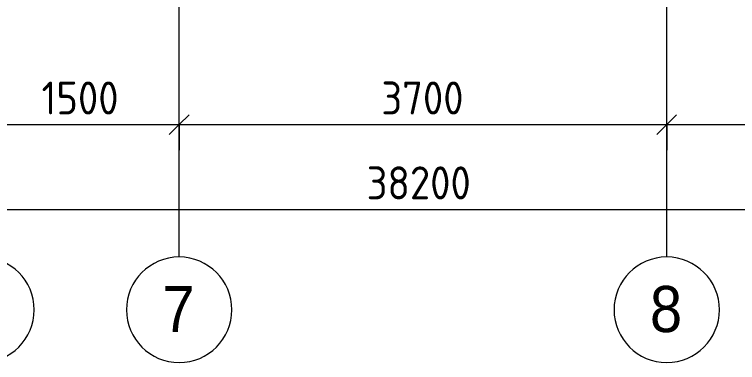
# Model space of a CAD drawing. Header units: millimetres. Extents: x -5426 to 189269, y -8553 to 29000.
# Drawn here: x 17260 to 22747, y -2960 to -322 of the extents above; entities that cross this region are included whole.
import ezdxf

# ---------------------------------------------------------------- set-up
doc = ezdxf.new("R2010")
doc.units = ezdxf.units.MM
for name, color, linetype, lineweight in [('A-ANNO-DIMS', 7, 'Continuous', 9), ('A-ANNO-DIMS-100', 7, 'Continuous', 9), ('Оси', 7, 'Continuous', 9), ('Оси-1', 7, 'Continuous', 20)]:
    doc.layers.add(name, color=color, linetype=linetype, lineweight=lineweight)
doc.styles.add('Arial', font='arial.ttf', dxfattribs={"width": 0.9, "height": 350})
doc.styles.add('ISOCPEUR', font='isocpeur.ttf', dxfattribs={"width": 0.9, "height": 250})
doc.dimstyles.new('ISO-2_5_0_9К_БОЛЬШОЙ', dxfattribs={"dimscale": 304.8, "dimtxt": 248.995294, "dimasz": 0.492126, "dimexe": 0.393701, "dimexo": 0.984252, "dimgap": 0, "dimtad": 1, "dimdec": 0, "dimrnd": 10, "dimzin": 0, "dimdsep": 46, "dimtxsty": 'ISOCPEUR', "dimblk1": 'OBLIQUE', "dimblk2": 'OBLIQUE', "dimsah": 1, "dimcen": 0.09, "dimdle": 0.393701, "dimazin": 0, "dimtfac": 1, "dimtdec": 4, "dimtix": 1, "dimtmove": 2, "dimatfit": 3, "dimfxl": 1, "dimtvp": 1, "dimtolj": 1, "dimtzin": 0, "dimarcsym": 2})
doc.dimstyles.new('ISO-2_5_0_9К_БОЛЬШОЙ_1', dxfattribs={"dimscale": 304.8, "dimtxt": 248.995294, "dimasz": 0.492126, "dimexe": 0.393701, "dimexo": 0.984252, "dimgap": 0, "dimtad": 1, "dimdec": 0, "dimrnd": 10, "dimzin": 0, "dimdsep": 46, "dimtxsty": 'ISOCPEUR', "dimblk1": 'OBLIQUE', "dimblk2": 'OBLIQUE', "dimsah": 1, "dimcen": 0.09, "dimdle": 0.393701, "dimazin": 0, "dimtfac": 1, "dimtdec": 4, "dimtix": 1, "dimtmove": 0, "dimatfit": 3, "dimfxl": 1, "dimtvp": 1, "dimtolj": 1, "dimtzin": 0, "dimarcsym": 2})

# ---------------------------------------------------------------- blocks, each defined once
blk = doc.blocks.new('Ось сетки - D8-29747960-План отделки стен 3 этажа в осях 1-12')
at = {"layer": 'Оси-1'}
for start, end in [(360, 180), (180, 360)]:
    blk.add_arc((0, 0), 4, start, end, dxfattribs=at)
blk = doc.blocks.new('DIMBLOCK7-План отделки стен 3 этажа в осях 1-12')
at = {"layer": 'A-ANNO-DIMS-100'}
for p, q in [((17010, -1350.4), (17010, -1036.5)), ((18510, -1350.4), (18510, -1036.5)), ((17010, -1156.5), (18510, -1156.5)), ((17010, -1156.5), (17010, -1350.4)), ((18510, -1156.5), (18510, -1350.4))]:
    blk.add_line(p, q, dxfattribs=at)
at = {"layer": 'A-ANNO-DIMS-100', "lineweight": 20}
for p, q in [((17010, -1156.5), (17085, -1081.5)), ((18510, -1156.5), (18585, -1081.5)), ((17010, -1156.5), (16935, -1231.5)), ((18510, -1156.5), (18435, -1231.5))]:
    blk.add_line(p, q, dxfattribs=at)
at = {"layer": 'A-ANNO-DIMS-100', "color": 0, "insert": (17465.5, -829.9), "char_height": 250, "width": 706.764, "attachment_point": 1, "line_spacing_factor": 1.149209, "style": 'ISOCPEUR'}
blk.add_mtext('1500', dxfattribs=at)
blk = doc.blocks.new('_Oblique')
at = {"color": 0, "linetype": 'ByBlock', "lineweight": -2}
blk.add_line((-0.5, -0.5), (0.5, 0.5), dxfattribs=at)
blk = doc.blocks.new('DIMBLOCK8-План отделки стен 3 этажа в осях 1-12')
at = {"layer": 'A-ANNO-DIMS-100'}
for p, q in [((18510, -1350.4), (18510, -1036.5)), ((22210, -1350.4), (22210, -1036.5)), ((18510, -1156.5), (22210, -1156.5)), ((18510, -1156.5), (18510, -1350.4)), ((22210, -1156.5), (22210, -1350.4))]:
    blk.add_line(p, q, dxfattribs=at)
at = {"layer": 'A-ANNO-DIMS-100', "lineweight": 20}
for p, q in [((18510, -1156.5), (18585, -1081.5)), ((22210, -1156.5), (22285, -1081.5)), ((18510, -1156.5), (18435, -1231.5)), ((22210, -1156.5), (22135, -1231.5))]:
    blk.add_line(p, q, dxfattribs=at)
at = {"layer": 'A-ANNO-DIMS-100', "color": 0, "insert": (20044, -829.9), "char_height": 250, "width": 758.478, "attachment_point": 1, "line_spacing_factor": 1.149209, "style": 'ISOCPEUR'}
blk.add_mtext('3700', dxfattribs=at)
blk = doc.blocks.new('DIMBLOCK9-План отделки стен 3 этажа в осях 1-12')
at = {"layer": 'A-ANNO-DIMS-100'}
for p, q in [((22210, -1350.4), (22210, -1036.5)), ((25910, -1350.4), (25910, -1036.5)), ((22210, -1156.5), (25910, -1156.5)), ((22210, -1156.5), (22210, -1350.4)), ((25910, -1156.5), (25910, -1350.4))]:
    blk.add_line(p, q, dxfattribs=at)
at = {"layer": 'A-ANNO-DIMS-100', "lineweight": 20}
for p, q in [((22210, -1156.5), (22285, -1081.5)), ((25910, -1156.5), (25985, -1081.5)), ((22210, -1156.5), (22135, -1231.5)), ((25910, -1156.5), (25835, -1231.5))]:
    blk.add_line(p, q, dxfattribs=at)
at = {"layer": 'A-ANNO-DIMS-100', "color": 0, "insert": (23744, -829.9), "char_height": 250, "width": 758.478, "attachment_point": 1, "line_spacing_factor": 1.149209, "style": 'ISOCPEUR'}
blk.add_mtext('3700', dxfattribs=at)
blk = doc.blocks.new('DIMBLOCK25-План отделки стен 3 этажа в осях 1-12')
at = {"layer": 'A-ANNO-DIMS-100'}
for p, q in [((110, -1994.1), (110, -1680.1)), ((38310, -1994.1), (38310, -1680.1)), ((-10, -1800.1), (38430, -1800.1)), ((110, -1800.1), (110, -1994.1)), ((38310, -1800.1), (38310, -1994.1))]:
    blk.add_line(p, q, dxfattribs=at)
at = {"layer": 'A-ANNO-DIMS-100', "lineweight": 20}
for p, q in [((110, -1800.1), (185, -1725.1)), ((38310, -1800.1), (38385, -1725.1)), ((110, -1800.1), (35, -1875.1)), ((38310, -1800.1), (38235, -1875.1))]:
    blk.add_line(p, q, dxfattribs=at)
at = {"layer": 'A-ANNO-DIMS-100', "color": 0, "insert": (19932.7, -1473.5), "char_height": 250, "width": 948.097, "attachment_point": 1, "line_spacing_factor": 1.149209, "style": 'ISOCPEUR'}
blk.add_mtext('38200', dxfattribs=at)

msp = doc.modelspace()

# ---------------------------------------------------------------- linework, layer by layer
at = {"layer": 'Оси'}
for p, q in [((18510, -2160.2), (18510, 339.8)), ((22210, -2160.2), (22210, 339.8))]:
    msp.add_line(p, q, dxfattribs=at)

# ---------------------------------------------------------------- block references
at = {"layer": 'Оси-1', "xscale": 99.99999999999993, "yscale": 99.99999999999993, "zscale": 99.99999999999993}
for p in [(17010, -2560.2), (18510, -2560.2), (22210, -2560.2)]:
    msp.add_blockref('Ось сетки - D8-29747960-План отделки стен 3 этажа в осях 1-12', p, dxfattribs=at)

# ---------------------------------------------------------------- texts
at = {"layer": 'Оси', "char_height": 350, "width": 303.038, "attachment_point": 1, "style": 'Arial'}
for s, insert in [('\\fArial|b0|i0|c204|p34|;\\W.9;7', (18382.5, -2379.5)), ('\\fArial|b0|i0|c204|p34|;\\W.9;8', (22082.5, -2379.5))]:
    msp.add_mtext(s, dxfattribs=dict(at, insert=insert))

# ---------------------------------------------------------------- dimensions: what is measured, and where the dimension line sits
at = {"layer": 'A-ANNO-DIMS'}
for base, p1, p2, override, picture, middle in [((18510, -1156.5), (17010, -1050.4), (18510, -1050.4), {"dimpost": '<>', "dimfxl": 1500}, 'DIMBLOCK7-План отделки стен 3 этажа в осях 1-12', (17760, -1031.5)), ((22210, -1156.5), (18510, -1050.4), (22210, -1050.4), {"dimpost": '<>', "dimfxl": 3700}, 'DIMBLOCK8-План отделки стен 3 этажа в осях 1-12', (20360, -1031.5)), ((25910, -1156.5), (22210, -1050.4), (25910, -1050.4), {"dimpost": '<>', "dimfxl": 3700}, 'DIMBLOCK9-План отделки стен 3 этажа в осях 1-12', (24060, -1031.5))]:
    dim = msp.add_linear_dim(base=base, p1=p1, p2=p2, dimstyle='ISO-2_5_0_9К_БОЛЬШОЙ_1', override=override, dxfattribs=at)
    dim.commit()
    dim.dimension.update_dxf_attribs({"geometry": picture, "text_midpoint": middle})
dim = msp.add_linear_dim(base=(38310, -1800.1), p1=(110, -1694.1), p2=(38310, -1694.1), dimstyle='ISO-2_5_0_9К_БОЛЬШОЙ', override={"dimpost": '<>', "dimfxl": 38199.999966}, dxfattribs=at)
dim.commit()
dim.dimension.update_dxf_attribs({"geometry": 'DIMBLOCK25-План отделки стен 3 этажа в осях 1-12', "text_midpoint": (20406.7, -1640.2), "dimtype": 160})

doc.saveas('drawing.dxf')
